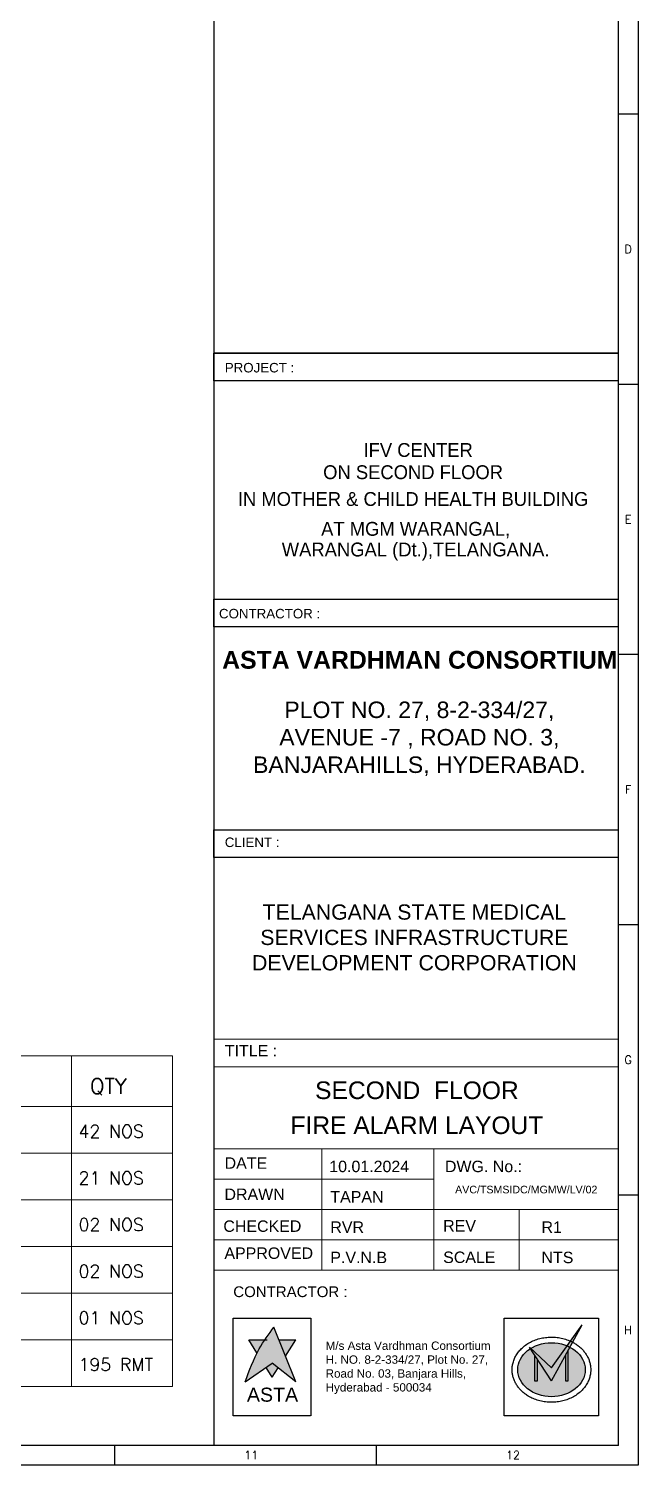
# Model space of a CAD drawing. Extents: x 2982526 to 3410143, y -1442121 to -1332990.
# Drawn here: x 3398123 to 3410143, y -1389320 to -1360986 of the extents above; entities that cross this region are included whole.
import ezdxf
from ezdxf.enums import TextEntityAlignment as Align

# ---------------------------------------------------------------- set-up
doc = ezdxf.new("R2010")
doc.units = 0
doc.header["$MEASUREMENT"] = 0
for name, pattern in [('1', [0, 0, 0]), ('ACAD_ISO04W100', [30, 24, -3, 0, -3]), ('CONTINU', [0])]:
    doc.linetypes.add(name, pattern=pattern)
doc.layers.get('0').update_dxf_attribs({"color": 6, "linetype": '1'})
doc.layers.add('axes', color=40, linetype='ACAD_ISO04W100', lineweight=0)
for name, color, linetype in [('ELE-LIGHTING WIRRING', 7, 'Continuous'), ('LOGO', 250, '1'), ('TITLE', 7, 'Continuous')]:
    doc.layers.add(name, color=color, linetype=linetype)
doc.styles.add('ARIAL', font='arial.ttf')
doc.styles.add('ROMANS', font='romans.shx')

# ---------------------------------------------------------------- blocks, each defined once
blk = doc.blocks.new('A$C1BA14061')
at = {"layer": 'TITLE', "color": 7}
for p, q in [((203982, 0), (203982, -140464)), ((203982, -52674), (202692, -52674)), ((203982, -70232), (202692, -70232)), ((203982, -87790), (202692, -87790)), ((203982, -105348), (202692, -105348)), ((203982, -122906), (202692, -122906)), ((203982, -140464), (0, -140464))]:
    blk.add_line(p, q, dxfattribs=at)
at = {"layer": 'TITLE'}
for q in [(202692, -1290), (1204, -139174)]:
    blk.add_line((202692, -139174), q, dxfattribs=at)
at = {"layer": 'TITLE', "color": 0}
for p, q in [((169971, -140464), (169971, -139174)), ((186976, -140464), (186976, -139174))]:
    blk.add_line(p, q, dxfattribs=at)
at = {"layer": 'TITLE', "color": 7, "style": 'ROMANS', "width": 1}
for s, p in [('D', (203324, -61439)), ('E', (203324, -78997)), ('F', (203324, -96555)), ('G', (203324, -114113)), ('H', (203324, -131671))]:
    blk.add_text(s, height=535, dxfattribs=at).set_placement(p, align=Align.MIDDLE)
at = {"layer": 'TITLE', "color": 0, "style": 'ROMANS', "width": 1}
for s, p in [('11', (178836, -139799)), ('12', (195842, -139799))]:
    blk.add_text(s, height=534.7, dxfattribs=at).set_placement(p, align=Align.MIDDLE)
blk = doc.blocks.new('IVF-CONTRACTOR')
at = {"layer": 'LOGO', "lineweight": -3, "true_color": 0x293189}
h = blk.add_hatch(color=177, dxfattribs=at)
h.dxf.hatch_style = 1
edge = h.paths.add_edge_path()
edge.add_spline(control_points=[(3037286, -1386527), (3037185, -1386667), (3036944, -1387001), (3036801, -1387388), (3036719, -1387609)], knot_values=[0, 0, 0, 0, 519.520055, 1226.818077, 1226.818077, 1226.818077, 1226.818077], degree=3, periodic=0)
edge.add_line((3036719, -1387609), (3037255, -1387240))
edge.add_line((3037255, -1387240), (3037717, -1387609))
edge.add_line((3037717, -1387609), (3037286, -1386527))
at = {"layer": 'LOGO', "true_color": 0xed1f24}
h = blk.add_hatch(color=240, dxfattribs=at)
h.dxf.hatch_style = 1
edge = h.paths.add_edge_path()
edge.add_line((3042760, -1387590), (3043125, -1386925))
edge.add_ellipse((3042760, -1387369), major_axis=(-665, 0), ratio=0.800236, start_angle=-123.3804, end_angle=-117.8517)
edge.add_line((3043070, -1386899), (3042760, -1387331))
edge.add_line((3042760, -1387331), (3042356, -1386946))
edge.add_ellipse((3042760, -1387369), major_axis=(-665, 0), ratio=0.800236, start_angle=-52.6357, end_angle=-51.8324)
edge.add_line((3042349, -1386951), (3042760, -1387590))
edge = h.paths.add_edge_path()
edge.add_spline(control_points=[(3043179, -1386828), (3043165, -1386821), (3043150, -1386814), (3043136, -1386807)], knot_values=[-2.156071, -2.156071, -2.156071, -2.156071, -2.090953, -2.090953, -2.090953, -2.090953], degree=3, periodic=0)
edge.add_line((3043136, -1386807), (3043070, -1386899))
edge.add_ellipse((3042760, -1387369), major_axis=(-665, 0), ratio=0.800236, start_angle=-123.3804, end_angle=-117.8517, ccw=False)
edge.add_line((3043125, -1386925), (3043179, -1386828))
edge = h.paths.add_edge_path()
edge.add_line((3043367, -1386486), (3043136, -1386807))
edge.add_spline(control_points=[(3043136, -1386807), (3043150, -1386814), (3043165, -1386821), (3043179, -1386828)], knot_values=[-2.156071, -2.156071, -2.156071, -2.156071, -2.090953, -2.090953, -2.090953, -2.090953], degree=3, periodic=0)
edge.add_line((3043179, -1386828), (3043367, -1386486))
at = {"layer": 'LOGO', "lineweight": -3, "true_color": 0xc7c8ca}
h = blk.add_hatch(color=9, dxfattribs=at)
h.dxf.hatch_style = 1
edge = h.paths.add_edge_path()
edge.add_spline(control_points=[(3036953, -1387033), (3036967, -1387008), (3037022, -1386919), (3037088, -1386836), (3037139, -1386779)], knot_values=[3356.588859, 3356.588859, 3356.588859, 3356.588859, 3831.174934, 5081.098827, 5081.098827, 5081.098827, 5081.098827], degree=3, periodic=0)
edge.add_line((3037139, -1386779), (3036793, -1386779))
edge.add_line((3036793, -1386779), (3036953, -1387033))
h.paths.add_polyline_path([(3037717, -1386779), (3037386, -1386779), (3037515, -1387102)])
h.paths.add_polyline_path([(3037370, -1387332), (3037255, -1387240), (3037134, -1387323), (3037255, -1387517)])
at = {"layer": 'LOGO', "true_color": 0x139b48}
h = blk.add_hatch(color=114, dxfattribs=at)
h.dxf.hatch_style = 1
edge = h.paths.add_edge_path()
edge.add_ellipse((3042760, -1387369), major_axis=(-665, 0), ratio=0.800236, start_angle=-51.8324, end_angle=236.6196)
edge.add_line((3043125, -1386925), (3043091, -1386988))
edge.add_line((3043091, -1386988), (3043091, -1387590))
edge.add_line((3043091, -1387590), (3043036, -1387590))
edge.add_line((3043036, -1387590), (3043036, -1387088))
edge.add_line((3043036, -1387088), (3042760, -1387590))
edge.add_line((3042760, -1387590), (3042484, -1387160))
edge.add_line((3042484, -1387160), (3042484, -1387590))
edge.add_line((3042484, -1387590), (3042428, -1387590))
edge.add_line((3042428, -1387590), (3042428, -1387075))
edge.add_line((3042428, -1387075), (3042349, -1386951))
edge = h.paths.add_edge_path()
edge.add_ellipse((3042760, -1387369), major_axis=(-665, 0), ratio=0.800236, start_angle=-117.8517, end_angle=-52.6357)
edge.add_line((3042356, -1386946), (3042760, -1387331))
edge.add_line((3042760, -1387331), (3043070, -1386899))
at = {"layer": 'LOGO', "true_color": 0xed1f24}
h = blk.add_hatch(color=240, dxfattribs=at)
h.dxf.hatch_style = 1
edge = h.paths.add_edge_path()
edge.add_line((3042329, -1386921), (3042349, -1386951))
edge.add_ellipse((3042760, -1387369), major_axis=(-665, 0), ratio=0.800236, start_angle=-52.6357, end_angle=-51.8324, ccw=False)
edge.add_line((3042356, -1386946), (3042329, -1386921))
at = {"layer": 'LOGO', "true_color": 0x000000}
h = blk.add_hatch(color=18, dxfattribs=at)
h.dxf.hatch_style = 1
h.paths.add_polyline_path([(3042484, -1387160), (3042428, -1387075), (3042428, -1387590), (3042484, -1387590)])
h.paths.add_polyline_path([(3043036, -1387590), (3043091, -1387590), (3043091, -1386988), (3043036, -1387088)])
at = {"layer": 'LOGO', "color": 18, "lineweight": -3, "true_color": 0x000000}
for p, q in [((3036484, -1386350), (3038013, -1386350)), ((3036484, -1388267), (3036484, -1386350)), ((3036485, -1386350), (3038009, -1386350)), ((3036485, -1388278), (3036485, -1386350)), ((3038013, -1386350), (3038013, -1388267)), ((3041829, -1386350), (3043688, -1386350)), ((3043688, -1386350), (3043688, -1388278)), ((3038011, -1388278), (3036483, -1388278))]:
    blk.add_line(p, q, dxfattribs=at)
at = {"layer": 'LOGO', "color": 18, "true_color": 0x000000}
for p, q in [((3036485, -1386350), (3038009, -1386350)), ((3036485, -1388278), (3036485, -1386350)), ((3036485, -1388278), (3036485, -1386350)), ((3036485, -1386350), (3038009, -1386350)), ((3038013, -1386350), (3038013, -1388278)), ((3041829, -1386350), (3043688, -1386350)), ((3041829, -1388278), (3041829, -1386350)), ((3043688, -1386350), (3043688, -1388278)), ((3042760, -1387590), (3043367, -1386486)), ((3042760, -1387331), (3043367, -1386486)), ((3042760, -1387590), (3042329, -1386921)), ((3042329, -1386921), (3042760, -1387331)), ((3042428, -1387075), (3042428, -1387590)), ((3042484, -1387590), (3042484, -1387160)), ((3043036, -1387088), (3043036, -1387590)), ((3043091, -1387590), (3043091, -1386988)), ((3042428, -1387590), (3042484, -1387590)), ((3043036, -1387590), (3043091, -1387590)), ((3038009, -1388278), (3036485, -1388278)), ((3043688, -1388278), (3041829, -1388278))]:
    blk.add_line(p, q, dxfattribs=at)
at = {"layer": 'LOGO', "color": 251, "lineweight": -3, "true_color": 0x636466}
for p, q in [((3037717, -1387609), (3037286, -1386527)), ((3036793, -1386779), (3037155, -1386779)), ((3036953, -1387033), (3036793, -1386779)), ((3037386, -1386779), (3037717, -1386779)), ((3037515, -1387102), (3037717, -1386779)), ((3036719, -1387609), (3037255, -1387240)), ((3037717, -1387609), (3037255, -1387240)), ((3037255, -1387517), (3037134, -1387323)), ((3037255, -1387517), (3037370, -1387332))]:
    blk.add_line(p, q, dxfattribs=at)
at = {"layer": 'LOGO', "color": 18, "true_color": 0x000000}
blk.add_ellipse((3042760, -1387369), major_axis=(-665, 0), ratio=0.800236, start_param=-3.141592653589793, end_param=3.141592653589793, dxfattribs=at)
at = {"layer": 'LOGO', "color": 251, "lineweight": -3, "true_color": 0x636466}
blk.add_spline([(3036719, -1387609), (3036998, -1386959), (3037286, -1386527)], degree=3, dxfattribs=at)
at = {"layer": 'LOGO', "color": 18, "true_color": 0x000000}
blk.add_open_spline([(3043535, -1387369), (3043535, -1387353), (3043534, -1387336), (3043530, -1387296), (3043527, -1387272), (3043516, -1387226), (3043509, -1387202), (3043492, -1387157), (3043483, -1387135), (3043460, -1387092), (3043448, -1387071), (3043420, -1387031), (3043405, -1387011), (3043372, -1386974), (3043355, -1386956), (3043318, -1386922), (3043298, -1386906), (3043258, -1386875), (3043236, -1386861), (3043183, -1386829), (3043150, -1386812), (3043081, -1386783), (3043045, -1386771), (3042972, -1386750), (3042935, -1386742), (3042860, -1386731), (3042821, -1386728), (3042745, -1386726), (3042706, -1386727), (3042630, -1386735), (3042593, -1386741), (3042518, -1386757), (3042482, -1386768), (3042412, -1386794), (3042377, -1386809), (3042312, -1386843), (3042280, -1386862), (3042221, -1386905), (3042194, -1386928), (3042147, -1386974), (3042127, -1386996), (3042091, -1387042), (3042074, -1387067), (3042045, -1387117), (3042033, -1387143), (3042012, -1387197), (3042003, -1387225), (3041992, -1387276), (3041988, -1387299), (3041984, -1387347), (3041984, -1387371), (3041986, -1387418), (3041989, -1387442), (3041997, -1387489), (3042003, -1387512), (3042018, -1387557), (3042026, -1387580), (3042047, -1387623), (3042058, -1387645), (3042084, -1387686), (3042098, -1387706), (3042129, -1387744), (3042145, -1387762), (3042180, -1387798), (3042199, -1387814), (3042238, -1387846), (3042259, -1387861), (3042311, -1387894), (3042343, -1387912), (3042409, -1387944), (3042444, -1387957), (3042515, -1387980), (3042552, -1387989), (3042626, -1388003), (3042664, -1388007), (3042740, -1388012), (3042778, -1388012), (3042854, -1388008), (3042892, -1388003), (3042966, -1387989), (3043003, -1387980), (3043074, -1387958), (3043109, -1387944), (3043175, -1387913), (3043208, -1387895), (3043268, -1387856), (3043297, -1387834), (3043351, -1387787), (3043376, -1387761), (3043416, -1387713), (3043432, -1387690), (3043462, -1387643), (3043475, -1387619), (3043497, -1387569), (3043507, -1387543), (3043522, -1387491), (3043527, -1387464), (3043533, -1387415), (3043535, -1387392), (3043535, -1387369)], degree=3, knots=[-3.141593, -3.141593, -3.141593, -3.141593, -3.06788, -3.06788, -2.960953, -2.960953, -2.854026, -2.854026, -2.747099, -2.747099, -2.640172, -2.640172, -2.533245, -2.533245, -2.426319, -2.426319, -2.319392, -2.319392, -2.212465, -2.212465, -2.059875, -2.059875, -1.907286, -1.907286, -1.754697, -1.754697, -1.602107, -1.602107, -1.449518, -1.449518, -1.296928, -1.296928, -1.144339, -1.144339, -0.99175, -0.99175, -0.83916, -0.83916, -0.686571, -0.686571, -0.558641, -0.558641, -0.43071, -0.43071, -0.30278, -0.30278, -0.17485, -0.17485, -0.068516, -0.068516, 0.037819, 0.037819, 0.144154, 0.144154, 0.250488, 0.250488, 0.356823, 0.356823, 0.463157, 0.463157, 0.569492, 0.569492, 0.675826, 0.675826, 0.782161, 0.782161, 0.888495, 0.888495, 1.039928, 1.039928, 1.191361, 1.191361, 1.342794, 1.342794, 1.494227, 1.494227, 1.64566, 1.64566, 1.797093, 1.797093, 1.948526, 1.948526, 2.099959, 2.099959, 2.251392, 2.251392, 2.402825, 2.402825, 2.554258, 2.554258, 2.675591, 2.675591, 2.796924, 2.796924, 2.918258, 2.918258, 3.039591, 3.039591, 3.141593, 3.141593, 3.141593, 3.141593], dxfattribs=at)
at = {"layer": 'LOGO', "lineweight": -3, "attachment_point": 1, "style": 'ARIAL'}
for s, width, gutter_width, insert, char_height in [('{\\C256;CONTRACTOR :}', 3919.85, 1060, (3036485, -1385725), 212.06), ('{\\C256;M/s Asta Vardhman Consortium\\PH. NO. 8-2-334/27, Plot No. 27, Road No. 03, Banjara Hills, Hyderabad - 500034}', 3696.75, 822, (3038306, -1386813), 164.38)]:
    blk.add_mtext_dynamic_manual_height_columns(s, width=width, gutter_width=gutter_width, heights=[0], dxfattribs=dict(at, insert=insert, char_height=char_height))
at = {"layer": 'LOGO', "color": 18, "lineweight": 100, "true_color": 0x000000, "insert": (3036754, -1387723), "char_height": 276.9, "attachment_point": 1, "style": 'ARIAL'}
blk.add_mtext_dynamic_manual_height_columns('ASTA', width=997.56, gutter_width=254, heights=[0], dxfattribs=at)

msp = doc.modelspace()

# ---------------------------------------------------------------- linework, layer by layer
at = {"color": 18, "lineweight": 0, "ltscale": 2, "true_color": 0x000000}
for p, q in [((3401770.1, -1383081.7), (3409751.1, -1383081.7)), ((3401770.1, -1385469.7), (3409751.1, -1385469.7))]:
    msp.add_line(p, q, dxfattribs=at)
at = {"color": 18, "lineweight": 0, "true_color": 0x000000}
for p, q in [((3403902.7, -1385469.7), (3403902.7, -1383077.8)), ((3406113, -1383077.8), (3406113, -1385469.7)), ((3406113, -1383675.9), (3401770.1, -1383675.9)), ((3401770.1, -1384274), (3409751.1, -1384274)), ((3407794, -1385469.7), (3407794, -1384274)), ((3409751.1, -1384871.8), (3401770.1, -1384871.8))]:
    msp.add_line(p, q, dxfattribs=at)
at = {"layer": 'axes', "color": 7, "linetype": 'CONTINU'}
for p, q in [((3398965, -1381244.1), (3398965, -1387765.7)), ((3388460.3, -1382246.6), (3400960.3, -1382246.6)), ((3388460.3, -1383166.5), (3400960.3, -1383166.5)), ((3388460.3, -1384086.3), (3400960.3, -1384086.3)), ((3388460.3, -1385006.2), (3400960.3, -1385006.2)), ((3388460.3, -1385926), (3400960.3, -1385926)), ((3388460.3, -1386845.9), (3400960.3, -1386845.9)), ((3388460.3, -1387765.7), (3400960.3, -1387765.7))]:
    msp.add_line(p, q, dxfattribs=at)
msp.add_lwpolyline([(3388460.3, -1387765.7), (3388460.3, -1381244.1), (3400960.3, -1381244.1), (3400960.3, -1387765.7)], dxfattribs=at)
at = {"layer": 'TITLE', "color": 18, "true_color": 0x000000}
for p, q in [((3401770.1, -1347073.5), (3401770.1, -1388928.9)), ((3409751.1, -1367383.4), (3401770.1, -1367383.4))]:
    msp.add_line(p, q, dxfattribs=at)
for points in [[(3401770.1, -1367383.4), (3409748.3, -1367383.4), (3409748.3, -1367930.9), (3401770.1, -1367930.9)], [(3401770.1, -1372236.7), (3409748.3, -1372236.7), (3409748.3, -1372784.2), (3401770.1, -1372784.2)], [(3401770, -1376787.7), (3409748.3, -1376787.7), (3409748.3, -1377335.2), (3401770, -1377335.2)]]:
    msp.add_lwpolyline(points, close=True, dxfattribs=at)
at = {"layer": 'TITLE', "color": 18, "lineweight": 0, "true_color": 0x000000}
msp.add_lwpolyline([(3401770.1, -1380917.2), (3409748.2, -1380917.2), (3409748.2, -1381464.7), (3401770.1, -1381464.7)], close=True, dxfattribs=at)

# ---------------------------------------------------------------- block references
at = {"color": 0}
msp.add_blockref('IVF-CONTRACTOR', (365671.2, -66.7), dxfattribs=at)
at = {"layer": 'TITLE', "xscale": 0.3035552556082519, "yscale": 0.3035553943041123, "zscale": 0.3035553665695551}
msp.add_blockref('A$C1BA14061', (3348222.9, -1346682), dxfattribs=at)

# ---------------------------------------------------------------- texts
at = {"layer": 'ELE-LIGHTING WIRRING', "color": 7, "linetype": 'CONTINU', "attachment_point": 1, "style": 'ROMANS'}
for s, insert, char_height, width in [('{\\C256;QTY}', (3399332, -1381691.9), 300.999, 770.471), ('{\\C256;42 NOS\\P}', (3399104.4, -1382608.8), 250.832, 1866.88), ('{\\C256;21 NOS\\P}', (3399104.4, -1383528.7), 250.832, 1866.88), ('{\\C256;02 NOS}', (3399104.4, -1384448.5), 250.832, 1866.88), ('{\\C256;02 NOS}', (3399104.4, -1385368.4), 250.832, 1866.88), ('{\\C256;01 NOS}', (3399104.4, -1386288.2), 250.832, 1866.88), ('{\\C256;195 RMT\\P}', (3399104.4, -1387208.1), 250.832, 1866.88)]:
    msp.add_mtext(s, dxfattribs=dict(at, insert=insert, char_height=char_height, width=width))
at = {"layer": 'TITLE', "color": 18, "true_color": 0x000000, "style": 'ARIAL'}
for s, height, p in [('PROJECT :', 187.72, (3401989.3, -1367765.3)), ('CONTRACTOR :', 187.723, (3401874.7, -1372616.3)), ('CLIENT :', 187.72, (3401989.3, -1377126.5))]:
    msp.add_text(s, height=height, dxfattribs=at).set_placement(p)
at = {"layer": 'TITLE', "color": 18, "true_color": 0x000000, "style": 'ARIAL', "width": 0.95}
for s, p in [(' IFV CENTER', (3405752.7, -1369431.8, 36.7)), ('ON SECOND FLOOR ', (3405752.7, -1369869.6, 36.7)), ('IN MOTHER & CHILD HEALTH BUILDING ', (3405752.7, -1370398.1, 36.7)), ('AT MGM WARANGAL,', (3405752.7, -1370987, 36.7)), ('WARANGAL (Dt.),TELANGANA.', (3405752.7, -1371394.3, 36.7))]:
    msp.add_text(s, height=273.316, rotation=0.00005, dxfattribs=at).set_placement(p, align=Align.CENTER)
at = {"layer": 'TITLE', "color": 18, "lineweight": 0, "true_color": 0x000000, "style": 'ARIAL'}
for s, p in [('TITLE :', (3401989.3, -1381256.1)), ('10.01.2024', (3404049.6, -1383538.5)), ('DWG. No.:', (3406330.3, -1383538.5)), ('TAPAN', (3404070.6, -1384138.1)), ('RVR', (3404070.6, -1384736.2)), ('REV', (3406295.5, -1384709.9)), ('R1', (3408234.6, -1384736.2)), ('P.V.N.B', (3404070.6, -1385334.1)), ('SCALE', (3406295.5, -1385330.5)), ('NTS', (3408234.6, -1385334.1))]:
    msp.add_text(s, height=225.27, dxfattribs=at).set_placement(p)
for s, height, p in [('SECOND  FLOOR', 347.273, (3405777.5, -1382097.4, -897.6)), ('FIRE ALARM LAYOUT', 347.273, (3405777.5, -1382787, -897.6)), ('AVC/TSMSIDC/MGMW/LV/02', 150, (3407934.3, -1383957))]:
    msp.add_text(s, height=height, dxfattribs=at).set_placement(p, align=Align.CENTER)
for s, p in [('DATE', (3402405.5, -1383359.7)), ('DRAWN ', (3402620.9, -1383974.9)), ('CHECKED', (3402730, -1384603.7)), ('APPROVED', (3402856, -1385136.7))]:
    msp.add_text(s, height=225.27, dxfattribs=at).set_placement(p, align=Align.MIDDLE_CENTER)
at = {"layer": 'TITLE', "color": 18, "true_color": 0x000000, "attachment_point": 2, "rotation": 0.00005, "style": 'ARIAL'}
for s, insert, char_height, width in [('{\\fArial|b1|i0|c0|p34;ASTA VARDHMAN CONSORTIUM}', (3405834.6, -1373258.2, -1105.4), 350, 8171.752), ('PLOT NO. 27, 8-2-334/27, AVENUE -7 , ROAD NO. 3, BANJARAHILLS, HYDERABAD. ', (3405826, -1374256.4, -1105.4), 325, 6552.967), ('TELANGANA STATE MEDICAL \\PSERVICES INFRASTRUCTURE DEVELOPMENT CORPORATION', (3405727.8, -1378258.7), 300, 7552.182)]:
    msp.add_mtext(s, dxfattribs=dict(at, insert=insert, char_height=char_height, width=width))

doc.saveas('drawing.dxf')
